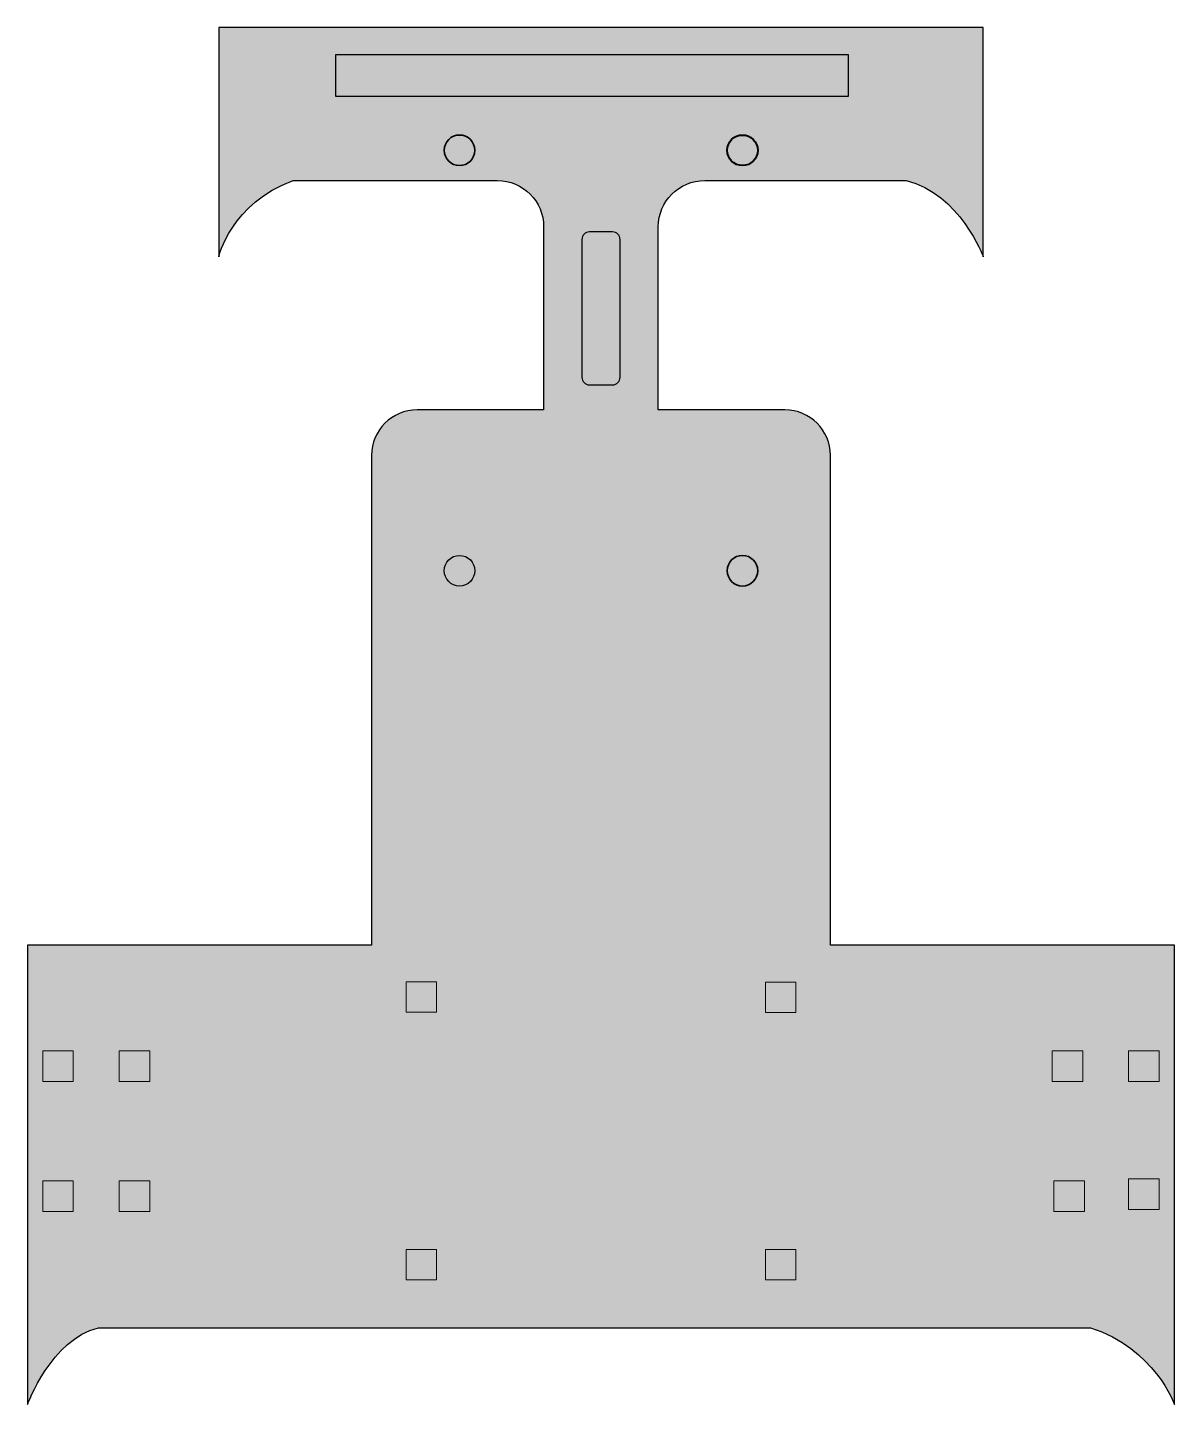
# Model space of a CAD drawing. Header units: millimetres. Extents: x 34 to 184, y -215 to -35.
import ezdxf

# ---------------------------------------------------------------- set-up
doc = ezdxf.new("R2010")
doc.units = ezdxf.units.MM
doc.header["$MEASUREMENT"] = 0
doc.layers.add('Layer 1', color=7, linetype='Continuous', lineweight=0)

msp = doc.modelspace()

# ---------------------------------------------------------------- hatches: boundary and pattern name
at = {"layer": 'Layer 1', "true_color": 0xf7941d, "transparency": 33554687}
h = msp.add_hatch(color=30, dxfattribs=at)
h.dxf.hatch_style = 2
edge = h.paths.add_edge_path()
edge.add_spline(control_points=[(183.68, -154.98), (183.68, -154.98), (183.68, -215.02), (183.68, -215.02), (183.68, -215.02), (181.11, -207.7), (172.69, -204.98), (172.69, -204.98), (42.97, -204.98), (42.97, -204.98), (36.79, -206.5), (33.68, -215.02), (33.68, -215.02), (33.68, -215.02), (33.68, -154.98), (33.68, -154.98), (33.68, -154.98), (78.68, -154.98), (78.68, -154.98), (78.68, -154.98), (78.68, -90.91), (78.68, -90.91), (78.68, -87.64), (81.34, -84.98), (84.62, -84.98), (84.62, -84.98), (101.18, -84.98), (101.18, -84.98), (101.18, -84.98), (101.18, -61.05), (101.18, -61.05), (101.18, -57.7), (98.47, -54.98), (95.12, -54.98), (95.12, -54.98), (68.43, -54.98), (68.43, -54.98), (60.33, -57.94), (58.68, -64.97), (58.68, -64.97), (58.68, -64.97), (58.68, -34.98), (58.68, -34.98), (58.68, -34.98), (158.68, -34.98), (158.68, -34.98), (158.68, -34.98), (158.68, -64.97), (158.68, -64.97), (158.68, -64.97), (155.62, -56.68), (148.6, -54.98), (148.6, -54.98), (122.25, -54.98), (122.25, -54.98), (118.9, -54.98), (116.18, -57.7), (116.18, -61.05), (116.18, -61.05), (116.18, -84.98), (116.18, -84.98), (116.18, -84.98), (132.74, -84.98), (132.74, -84.98), (136.03, -84.98), (138.68, -87.64), (138.68, -90.91), (138.68, -90.91), (138.68, -154.98), (138.68, -154.98), (138.68, -154.98), (183.68, -154.98), (183.68, -154.98)], knot_values=[0, 0, 0, 0, 1, 1, 1, 2, 2, 2, 3, 3, 3, 4, 4, 4, 5, 5, 5, 6, 6, 6, 7, 7, 7, 8, 8, 8, 9, 9, 9, 10, 10, 10, 11, 11, 11, 12, 12, 12, 13, 13, 13, 14, 14, 14, 15, 15, 15, 16, 16, 16, 17, 17, 17, 18, 18, 18, 19, 19, 19, 20, 20, 20, 21, 21, 21, 22, 22, 22, 23, 23, 23, 24, 24, 24, 24], degree=3, periodic=0)
at = {"layer": 'Layer 1', "true_color": 0x231f20, "transparency": 33554687}
h = msp.add_hatch(color=250, dxfattribs=at)
h.dxf.hatch_style = 2
h.paths.add_polyline_path([(141.02, -43.99), (74.02, -43.99), (74.02, -38.49), (141.02, -38.49)])
h = msp.add_hatch(color=250, dxfattribs=at)
h.dxf.hatch_style = 2
edge = h.paths.add_edge_path()
edge.add_arc((90.18, -51.03), 2, 0, 360)
h = msp.add_hatch(color=250, dxfattribs=at)
h.dxf.hatch_style = 2
edge = h.paths.add_edge_path()
edge.add_arc((127.18, -51.03), 2, 0, 360)
h = msp.add_hatch(color=250, dxfattribs=at)
h.dxf.hatch_style = 2
edge = h.paths.add_edge_path()
edge.add_spline(control_points=[(110.19, -81.7), (110.19, -81.7), (107.17, -81.7), (107.17, -81.7), (106.62, -81.7), (106.18, -81.25), (106.18, -80.71), (106.18, -80.71), (106.18, -62.68), (106.18, -62.68), (106.18, -62.14), (106.62, -61.7), (107.17, -61.7), (107.17, -61.7), (110.19, -61.7), (110.19, -61.7), (110.74, -61.7), (111.18, -62.14), (111.18, -62.68), (111.18, -62.68), (111.18, -80.71), (111.18, -80.71), (111.18, -81.25), (110.74, -81.7), (110.19, -81.7)], knot_values=[0, 0, 0, 0, 1, 1, 1, 2, 2, 2, 3, 3, 3, 4, 4, 4, 5, 5, 5, 6, 6, 6, 7, 7, 7, 8, 8, 8, 8], degree=3, periodic=0)
h = msp.add_hatch(color=250, dxfattribs=at)
h.dxf.hatch_style = 2
edge = h.paths.add_edge_path()
edge.add_arc((90.18, -106), 2, 0, 360)
h = msp.add_hatch(color=250, dxfattribs=at)
h.dxf.hatch_style = 2
edge = h.paths.add_edge_path()
edge.add_arc((127.18, -106), 2, 0, 360)
h = msp.add_hatch(color=250, dxfattribs=at)
h.dxf.hatch_style = 2
h.paths.add_polyline_path([(87.18, -163.74), (83.18, -163.74), (83.18, -159.74), (87.18, -159.74)])
h = msp.add_hatch(color=250, dxfattribs=at)
h.dxf.hatch_style = 2
h.paths.add_polyline_path([(134.18, -163.78), (130.18, -163.78), (130.18, -159.78), (134.18, -159.78)])
h = msp.add_hatch(color=250, dxfattribs=at)
h.dxf.hatch_style = 2
h.paths.add_polyline_path([(39.67, -172.78), (35.67, -172.78), (35.67, -168.78), (39.67, -168.78)])
h = msp.add_hatch(color=250, dxfattribs=at)
h.dxf.hatch_style = 2
h.paths.add_polyline_path([(49.67, -172.78), (45.67, -172.78), (45.67, -168.78), (49.67, -168.78)])
h = msp.add_hatch(color=250, dxfattribs=at)
h.dxf.hatch_style = 2
h.paths.add_polyline_path([(171.69, -172.78), (167.69, -172.78), (167.69, -168.78), (171.69, -168.78)])
h = msp.add_hatch(color=250, dxfattribs=at)
h.dxf.hatch_style = 2
h.paths.add_polyline_path([(181.69, -172.78), (177.69, -172.78), (177.69, -168.78), (181.69, -168.78)])
h = msp.add_hatch(color=250, dxfattribs=at)
h.dxf.hatch_style = 2
h.paths.add_polyline_path([(39.67, -189.78), (35.67, -189.78), (35.67, -185.78), (39.67, -185.78)])
h = msp.add_hatch(color=250, dxfattribs=at)
h.dxf.hatch_style = 2
h.paths.add_polyline_path([(49.67, -189.78), (45.67, -189.78), (45.67, -185.78), (49.67, -185.78)])
h = msp.add_hatch(color=250, dxfattribs=at)
h.dxf.hatch_style = 2
h.paths.add_polyline_path([(171.92, -189.78), (167.92, -189.78), (167.92, -185.78), (171.92, -185.78)])
h = msp.add_hatch(color=250, dxfattribs=at)
h.dxf.hatch_style = 2
h.paths.add_polyline_path([(181.69, -189.53), (177.69, -189.53), (177.69, -185.53), (181.69, -185.53)])
h = msp.add_hatch(color=250, dxfattribs=at)
h.dxf.hatch_style = 2
h.paths.add_polyline_path([(87.18, -198.74), (83.18, -198.74), (83.18, -194.74), (87.18, -194.74)])
h = msp.add_hatch(color=250, dxfattribs=at)
h.dxf.hatch_style = 2
h.paths.add_polyline_path([(134.18, -198.74), (130.18, -198.74), (130.18, -194.74), (134.18, -194.74)])

# ---------------------------------------------------------------- linework, layer by layer
at = {"layer": 'Layer 1', "color": 250, "lineweight": 25, "true_color": 0x231f20}
msp.add_lwpolyline([(141.02, -43.99), (74.02, -43.99), (74.02, -38.49), (141.02, -38.49)], close=True, dxfattribs=at)
at = {"layer": 'Layer 1', "color": 250, "lineweight": 9, "true_color": 0x231f20}
for points in [[(87.18, -163.74), (83.18, -163.74), (83.18, -159.74), (87.18, -159.74)], [(134.18, -163.78), (130.18, -163.78), (130.18, -159.78), (134.18, -159.78)], [(39.67, -172.78), (35.67, -172.78), (35.67, -168.78), (39.67, -168.78)], [(171.69, -172.78), (167.69, -172.78), (167.69, -168.78), (171.69, -168.78)], [(181.69, -172.78), (177.69, -172.78), (177.69, -168.78), (181.69, -168.78)], [(39.67, -189.78), (35.67, -189.78), (35.67, -185.78), (39.67, -185.78)], [(49.67, -189.78), (45.67, -189.78), (45.67, -185.78), (49.67, -185.78)], [(181.69, -189.53), (177.69, -189.53), (177.69, -185.53), (181.69, -185.53)], [(87.18, -198.74), (83.18, -198.74), (83.18, -194.74), (87.18, -194.74)]]:
    msp.add_lwpolyline(points, close=True, dxfattribs=at)
at = {"layer": 'Layer 1', "color": 250, "lineweight": 13, "true_color": 0x231f20}
for points in [[(49.67, -172.78), (45.67, -172.78), (45.67, -168.78), (49.67, -168.78)], [(134.18, -198.74), (130.18, -198.74), (130.18, -194.74), (134.18, -194.74)]]:
    msp.add_lwpolyline(points, close=True, dxfattribs=at)
at = {"layer": 'Layer 1', "color": 250, "lineweight": 5, "true_color": 0x231f20}
msp.add_lwpolyline([(171.92, -189.78), (167.92, -189.78), (167.92, -185.78), (171.92, -185.78)], close=True, dxfattribs=at)
at = {"layer": 'Layer 1', "color": 250, "lineweight": 35, "true_color": 0x231f20}
for centre in [(90.18, -51.03), (127.18, -106)]:
    msp.add_circle(centre, 2, dxfattribs=at)
at = {"layer": 'Layer 1', "color": 250, "lineweight": 40, "true_color": 0x231f20}
msp.add_circle((127.18, -51.03), 2, dxfattribs=at)
at = {"layer": 'Layer 1', "color": 250, "lineweight": 30, "true_color": 0x231f20}
msp.add_circle((90.18, -106), 2, dxfattribs=at)
for points, knots in [([(183.68, -154.98), (183.68, -154.98), (183.68, -215.02), (183.68, -215.02), (183.68, -215.02), (181.11, -207.7), (172.69, -204.98), (172.69, -204.98), (42.97, -204.98), (42.97, -204.98), (36.79, -206.5), (33.68, -215.02), (33.68, -215.02), (33.68, -215.02), (33.68, -154.98), (33.68, -154.98), (33.68, -154.98), (78.68, -154.98), (78.68, -154.98), (78.68, -154.98), (78.68, -90.91), (78.68, -90.91), (78.68, -87.64), (81.34, -84.98), (84.62, -84.98), (84.62, -84.98), (101.18, -84.98), (101.18, -84.98), (101.18, -84.98), (101.18, -61.05), (101.18, -61.05), (101.18, -57.7), (98.47, -54.98), (95.12, -54.98), (95.12, -54.98), (68.43, -54.98), (68.43, -54.98), (60.33, -57.94), (58.68, -64.97), (58.68, -64.97), (58.68, -64.97), (58.68, -34.98), (58.68, -34.98), (58.68, -34.98), (158.68, -34.98), (158.68, -34.98), (158.68, -34.98), (158.68, -64.97), (158.68, -64.97), (158.68, -64.97), (155.62, -56.68), (148.6, -54.98), (148.6, -54.98), (122.25, -54.98), (122.25, -54.98), (118.9, -54.98), (116.18, -57.7), (116.18, -61.05), (116.18, -61.05), (116.18, -84.98), (116.18, -84.98), (116.18, -84.98), (132.74, -84.98), (132.74, -84.98), (136.03, -84.98), (138.68, -87.64), (138.68, -90.91), (138.68, -90.91), (138.68, -154.98), (138.68, -154.98), (138.68, -154.98), (183.68, -154.98), (183.68, -154.98)], [0, 0, 0, 0, 1, 1, 1, 2, 2, 2, 3, 3, 3, 4, 4, 4, 5, 5, 5, 6, 6, 6, 7, 7, 7, 8, 8, 8, 9, 9, 9, 10, 10, 10, 11, 11, 11, 12, 12, 12, 13, 13, 13, 14, 14, 14, 15, 15, 15, 16, 16, 16, 17, 17, 17, 18, 18, 18, 19, 19, 19, 20, 20, 20, 21, 21, 21, 22, 22, 22, 23, 23, 23, 24, 24, 24, 24]), ([(110.19, -81.7), (110.19, -81.7), (107.17, -81.7), (107.17, -81.7), (106.62, -81.7), (106.18, -81.25), (106.18, -80.71), (106.18, -80.71), (106.18, -62.68), (106.18, -62.68), (106.18, -62.14), (106.62, -61.7), (107.17, -61.7), (107.17, -61.7), (110.19, -61.7), (110.19, -61.7), (110.74, -61.7), (111.18, -62.14), (111.18, -62.68), (111.18, -62.68), (111.18, -80.71), (111.18, -80.71), (111.18, -81.25), (110.74, -81.7), (110.19, -81.7)], [0, 0, 0, 0, 1, 1, 1, 2, 2, 2, 3, 3, 3, 4, 4, 4, 5, 5, 5, 6, 6, 6, 7, 7, 7, 8, 8, 8, 8])]:
    msp.add_open_spline(points, degree=3, knots=knots, dxfattribs=at)

doc.saveas('drawing.dxf')
